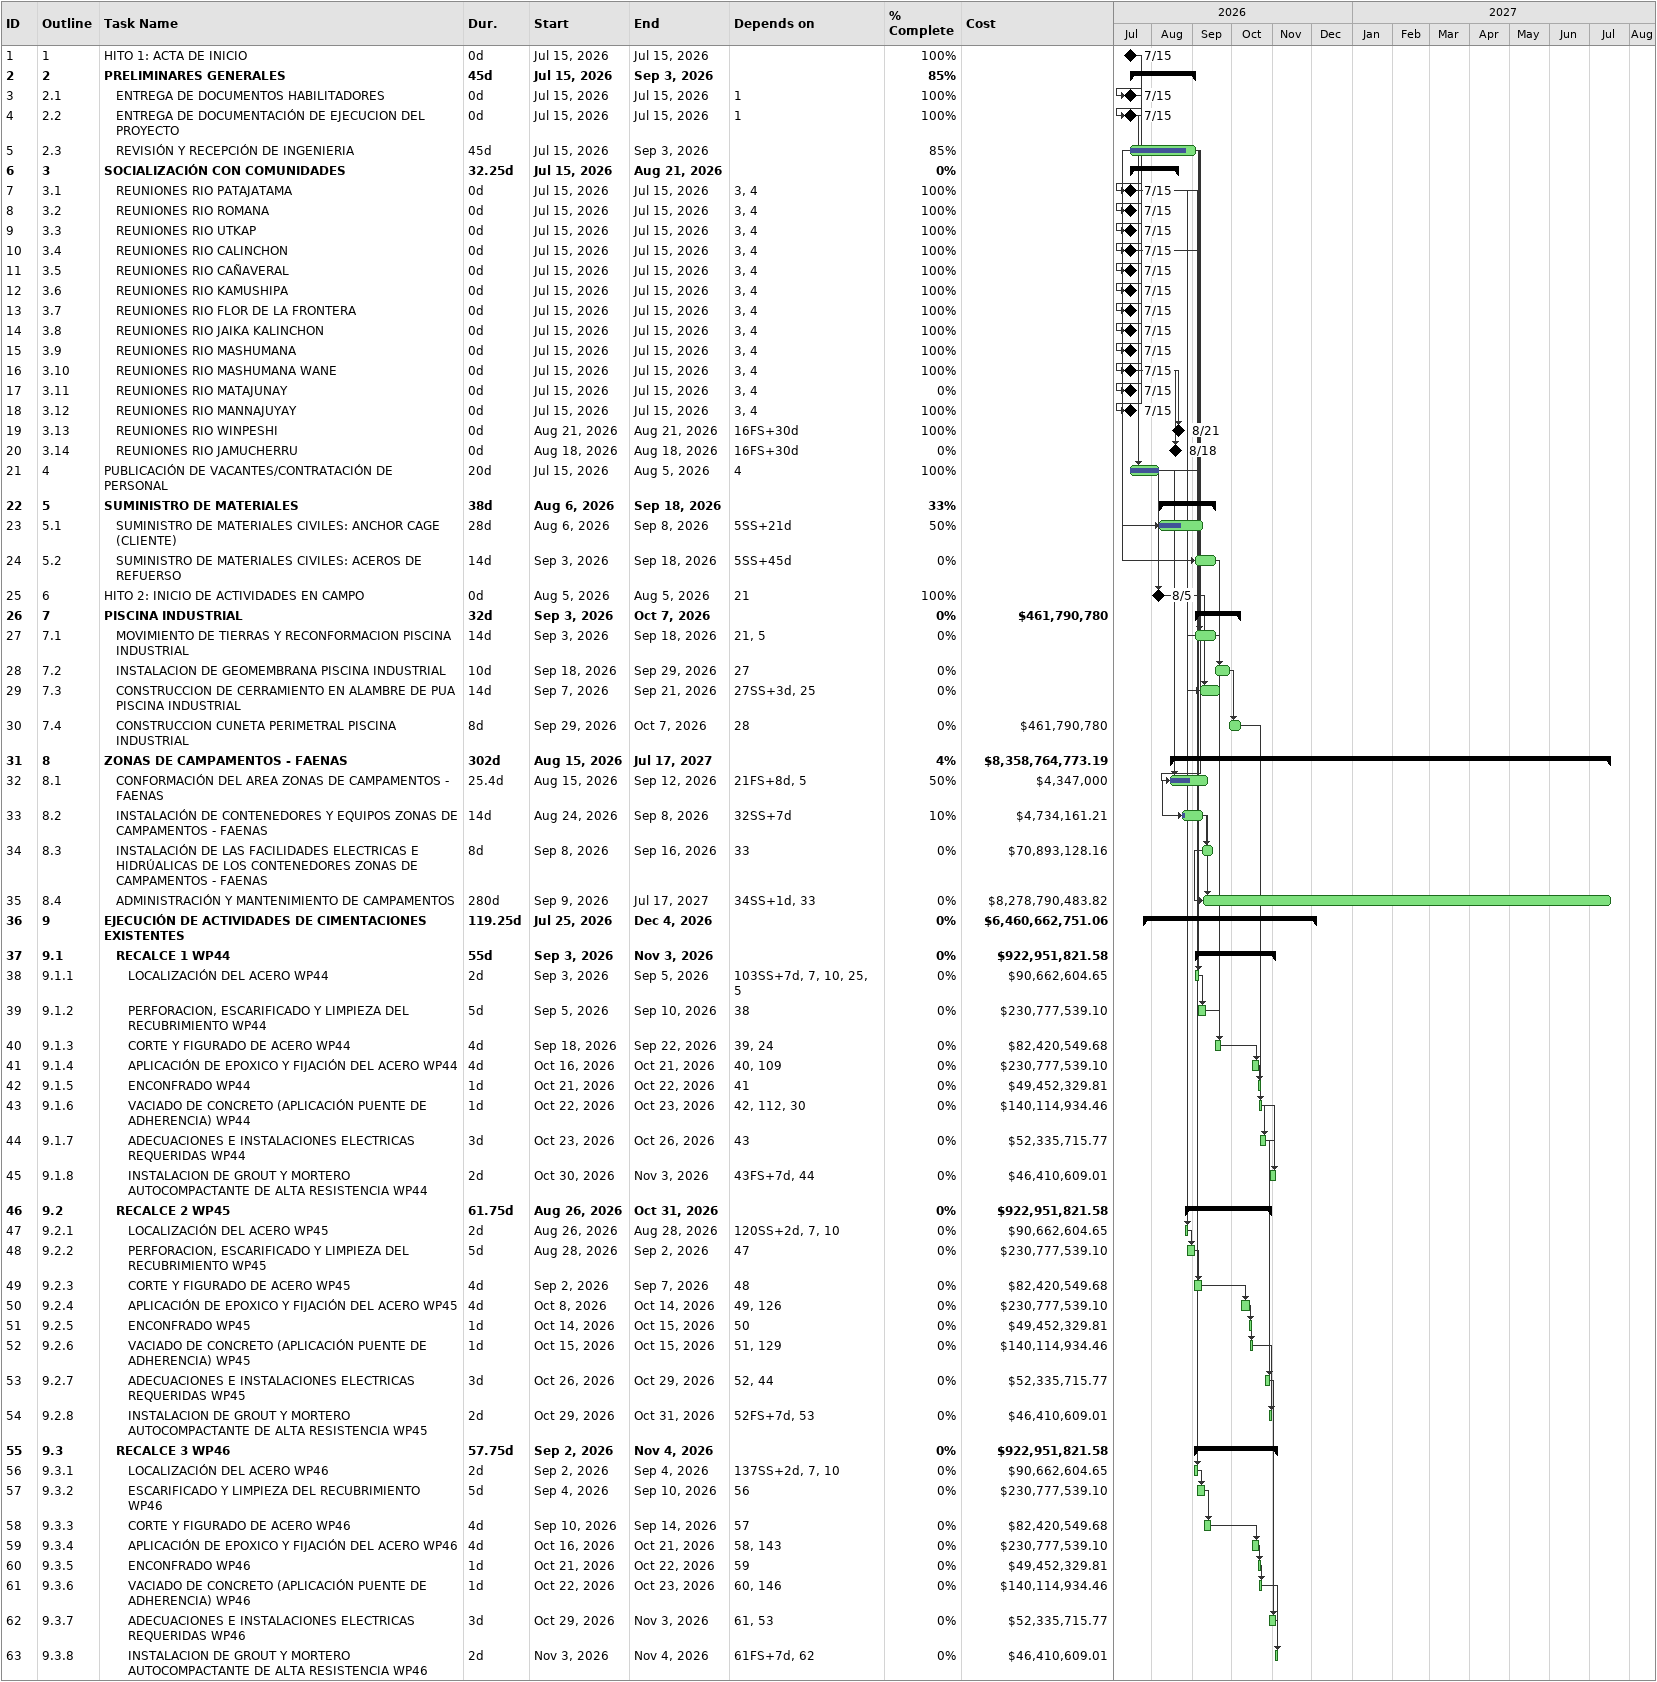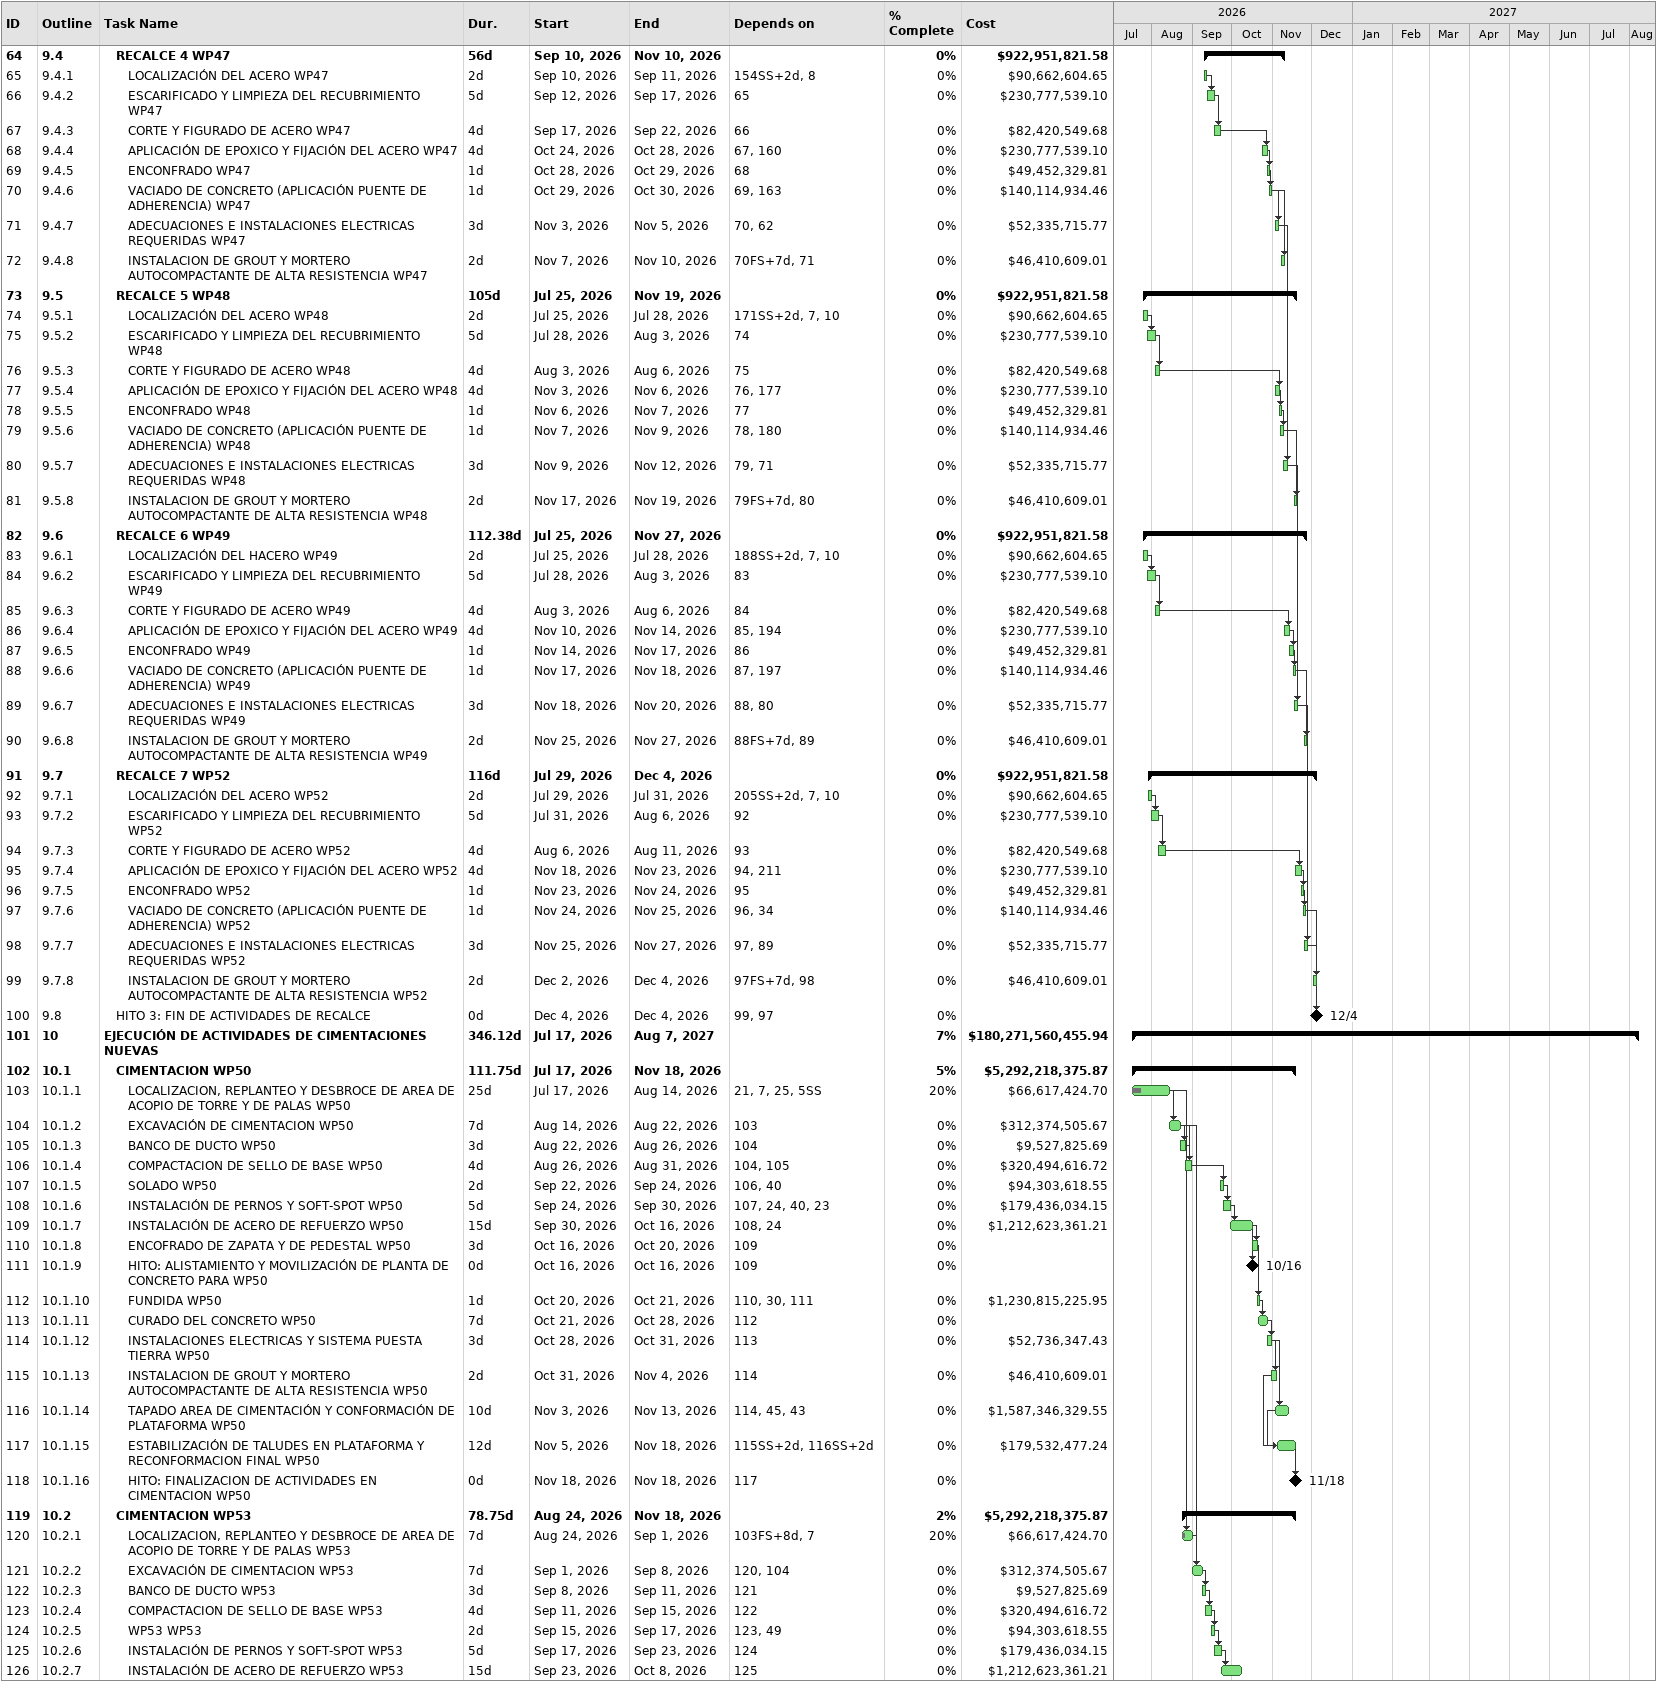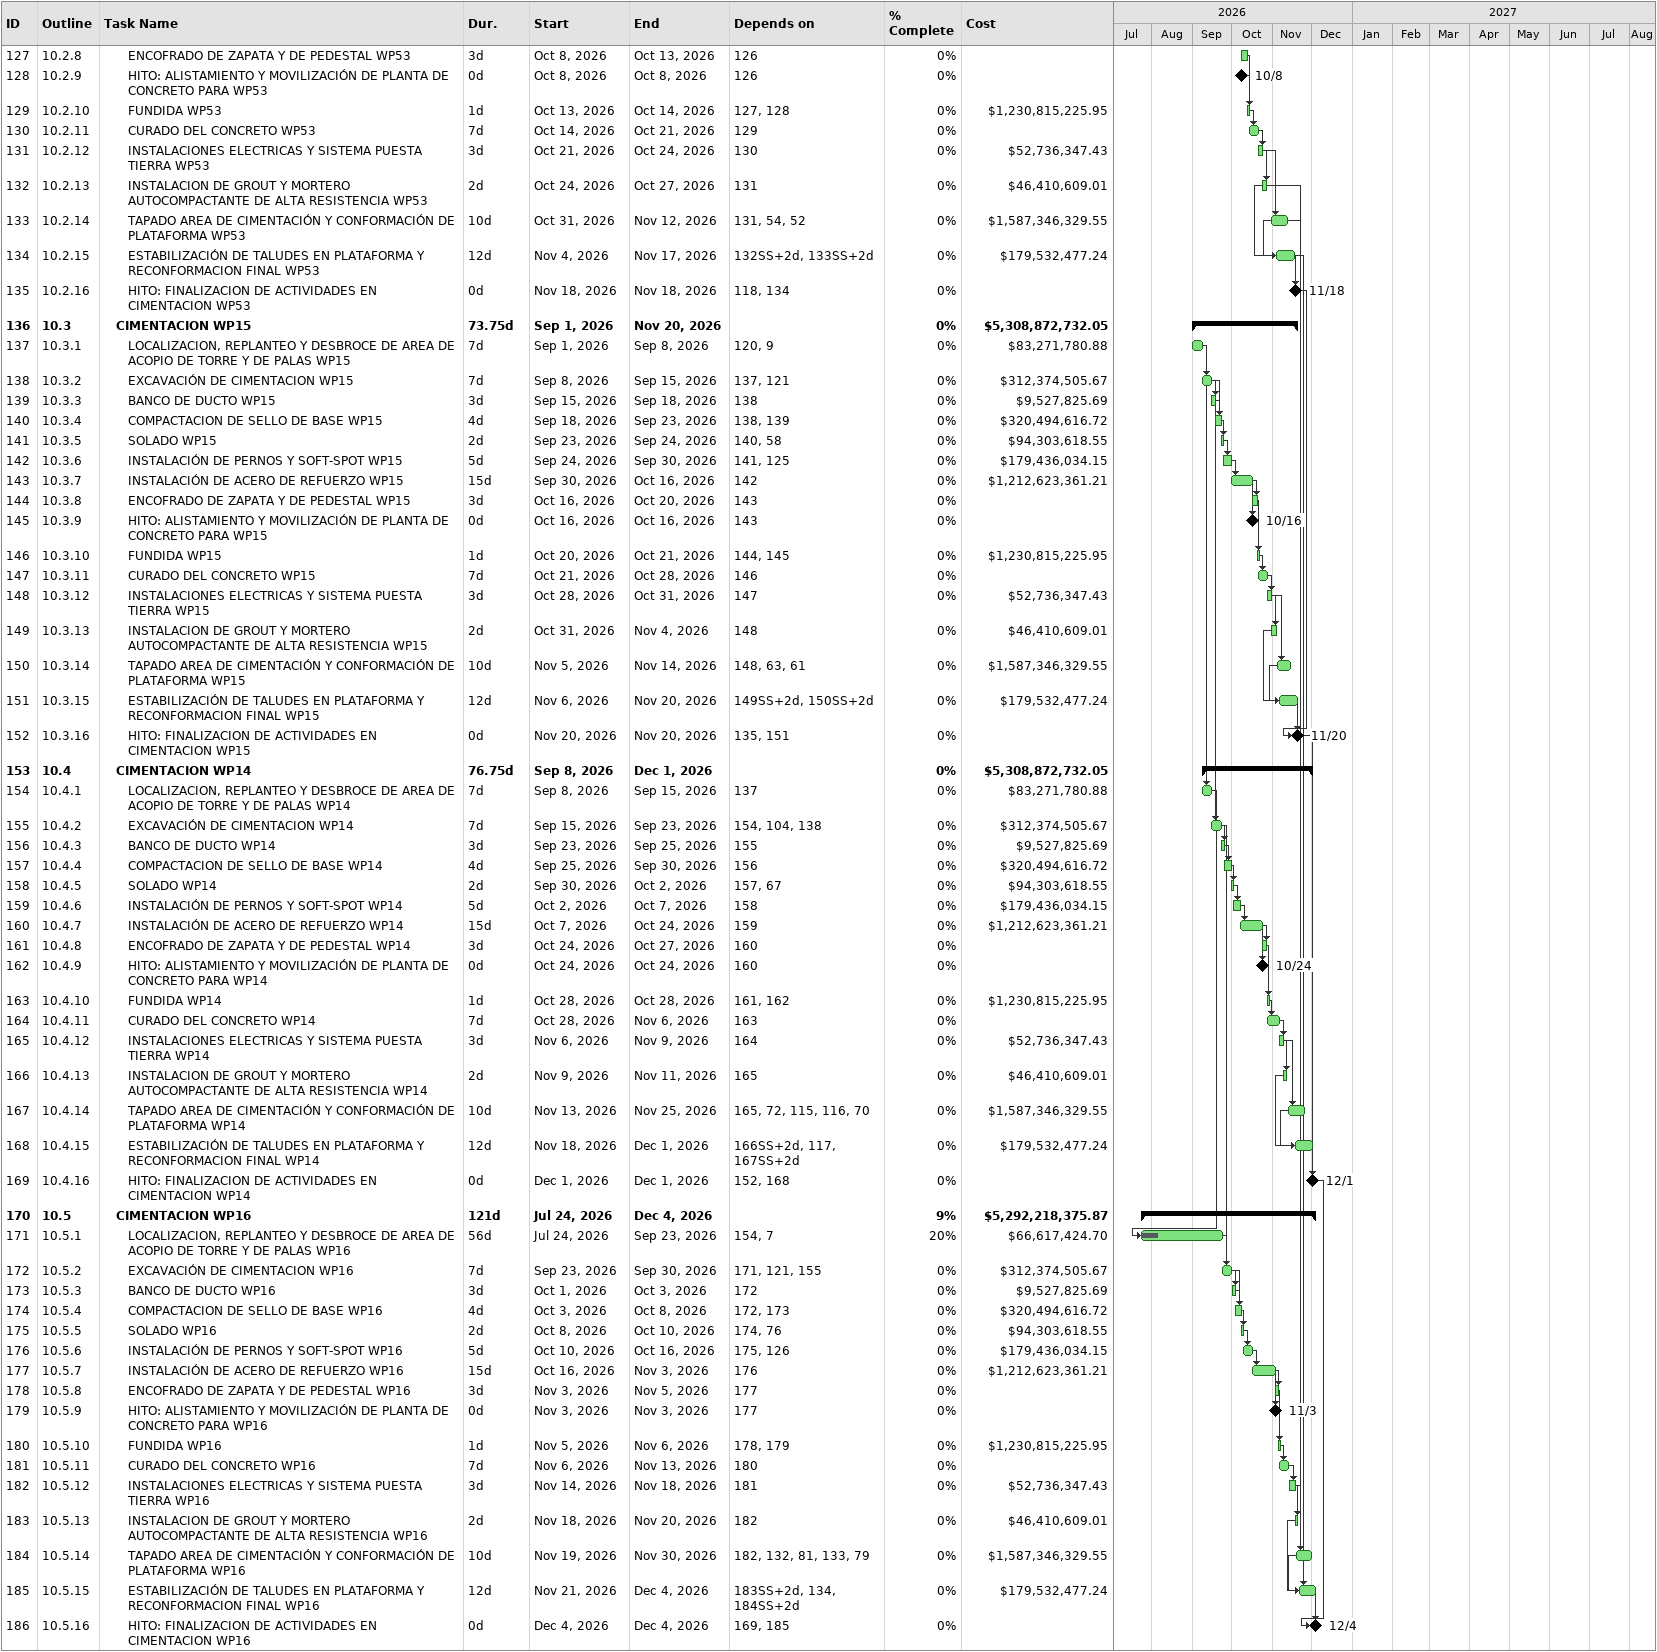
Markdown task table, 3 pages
| ID | WBS | Task | Duration | Start | Finish | Predecessors | % complete | Cost ($) |
|---|---|---|---|---|---|---|---|---|
| 1 | 1 | HITO 1: ACTA DE INICIO | 0d | 2026-07-15 | 2026-07-15 |  | 100 |  |
| 2 | 2 | **PRELIMINARES GENERALES** | 45d | 2026-07-15 | 2026-09-03 |  | 85 |  |
| 3 | 2.1 | ENTREGA DE DOCUMENTOS HABILITADORES | 0d | 2026-07-15 | 2026-07-15 | 1 | 100 |  |
| 4 | 2.2 | ENTREGA DE DOCUMENTACIÓN DE EJECUCION DEL PROYECTO | 0d | 2026-07-15 | 2026-07-15 | 1 | 100 |  |
| 5 | 2.3 | REVISIÓN Y RECEPCIÓN DE INGENIERIA | 45d | 2026-07-15 | 2026-09-03 |  | 85 |  |
| 6 | 3 | **SOCIALIZACIÓN CON COMUNIDADES** | 32.25d | 2026-07-15 | 2026-08-21 |  | 0 |  |
| 7 | 3.1 | REUNIONES RIO PATAJATAMA | 0d | 2026-07-15 | 2026-07-15 | 3, 4 | 100 |  |
| 8 | 3.2 | REUNIONES RIO ROMANA | 0d | 2026-07-15 | 2026-07-15 | 3, 4 | 100 |  |
| 9 | 3.3 | REUNIONES RIO UTKAP | 0d | 2026-07-15 | 2026-07-15 | 3, 4 | 100 |  |
| 10 | 3.4 | REUNIONES RIO CALINCHON | 0d | 2026-07-15 | 2026-07-15 | 3, 4 | 100 |  |
| 11 | 3.5 | REUNIONES RIO CAÑAVERAL | 0d | 2026-07-15 | 2026-07-15 | 3, 4 | 100 |  |
| 12 | 3.6 | REUNIONES RIO KAMUSHIPA | 0d | 2026-07-15 | 2026-07-15 | 3, 4 | 100 |  |
| 13 | 3.7 | REUNIONES RIO FLOR DE LA FRONTERA | 0d | 2026-07-15 | 2026-07-15 | 3, 4 | 100 |  |
| 14 | 3.8 | REUNIONES RIO JAIKA KALINCHON | 0d | 2026-07-15 | 2026-07-15 | 3, 4 | 100 |  |
| 15 | 3.9 | REUNIONES RIO MASHUMANA | 0d | 2026-07-15 | 2026-07-15 | 3, 4 | 100 |  |
| 16 | 3.10 | REUNIONES RIO MASHUMANA WANE | 0d | 2026-07-15 | 2026-07-15 | 3, 4 | 100 |  |
| 17 | 3.11 | REUNIONES RIO MATAJUNAY | 0d | 2026-07-15 | 2026-07-15 | 3, 4 | 0 |  |
| 18 | 3.12 | REUNIONES RIO MANNAJUYAY | 0d | 2026-07-15 | 2026-07-15 | 3, 4 | 100 |  |
| 19 | 3.13 | REUNIONES RIO WINPESHI | 0d | 2026-08-21 | 2026-08-21 | 16FS+30d | 100 |  |
| 20 | 3.14 | REUNIONES RIO JAMUCHERRU | 0d | 2026-08-18 | 2026-08-18 | 16FS+30d | 0 |  |
| 21 | 4 | PUBLICACIÓN DE VACANTES/CONTRATACIÓN DE PERSONAL | 20d | 2026-07-15 | 2026-08-05 | 4 | 100 |  |
| 22 | 5 | **SUMINISTRO DE MATERIALES** | 38d | 2026-08-06 | 2026-09-18 |  | 33 |  |
| 23 | 5.1 | SUMINISTRO DE MATERIALES CIVILES: ANCHOR CAGE (CLIENTE) | 28d | 2026-08-06 | 2026-09-08 | 5SS+21d | 50 |  |
| 24 | 5.2 | SUMINISTRO DE MATERIALES CIVILES: ACEROS DE REFUERSO | 14d | 2026-09-03 | 2026-09-18 | 5SS+45d | 0 |  |
| 25 | 6 | HITO 2: INICIO DE ACTIVIDADES EN CAMPO | 0d | 2026-08-05 | 2026-08-05 | 21 | 100 |  |
| 26 | 7 | **PISCINA INDUSTRIAL** | 32d | 2026-09-03 | 2026-10-07 |  | 0 | 461790780 |
| 27 | 7.1 | MOVIMIENTO DE TIERRAS Y RECONFORMACION PISCINA INDUSTRIAL | 14d | 2026-09-03 | 2026-09-18 | 21, 5 | 0 |  |
| 28 | 7.2 | INSTALACION DE GEOMEMBRANA PISCINA INDUSTRIAL | 10d | 2026-09-18 | 2026-09-29 | 27 | 0 |  |
| 29 | 7.3 | CONSTRUCCION DE CERRAMIENTO EN ALAMBRE DE PUA PISCINA INDUSTRIAL | 14d | 2026-09-07 | 2026-09-21 | 27SS+3d, 25 | 0 |  |
| 30 | 7.4 | CONSTRUCCION CUNETA PERIMETRAL PISCINA INDUSTRIAL | 8d | 2026-09-29 | 2026-10-07 | 28 | 0 | 461790780 |
| 31 | 8 | **ZONAS DE CAMPAMENTOS - FAENAS** | 302d | 2026-08-15 | 2027-07-17 |  | 4 | 8358764773.19 |
| 32 | 8.1 | CONFORMACIÓN DEL AREA ZONAS DE CAMPAMENTOS - FAENAS | 25.4d | 2026-08-15 | 2026-09-12 | 21FS+8d, 5 | 50 | 4347000 |
| 33 | 8.2 | INSTALACIÓN DE CONTENEDORES Y EQUIPOS ZONAS DE CAMPAMENTOS - FAENAS | 14d | 2026-08-24 | 2026-09-08 | 32SS+7d | 10 | 4734161.21 |
| 34 | 8.3 | INSTALACIÓN DE LAS FACILIDADES ELECTRICAS E HIDRÚALICAS DE LOS CONTENEDORES ZONAS DE CAMPAMENTOS - FAENAS | 8d | 2026-09-08 | 2026-09-16 | 33 | 0 | 70893128.16 |
| 35 | 8.4 | ADMINISTRACIÓN Y MANTENIMIENTO DE CAMPAMENTOS | 280d | 2026-09-09 | 2027-07-17 | 34SS+1d, 33 | 0 | 8278790483.82 |
| 36 | 9 | **EJECUCIÓN DE ACTIVIDADES DE CIMENTACIONES EXISTENTES** | 119.25d | 2026-07-25 | 2026-12-04 |  | 0 | 6460662751.06 |
| 37 | 9.1 | **RECALCE 1 WP44** | 55d | 2026-09-03 | 2026-11-03 |  | 0 | 922951821.58 |
| 38 | 9.1.1 | LOCALIZACIÓN DEL ACERO WP44 | 2d | 2026-09-03 | 2026-09-05 | 103SS+7d, 7, 10, 25, 5 | 0 | 90662604.65 |
| 39 | 9.1.2 | PERFORACION, ESCARIFICADO Y LIMPIEZA DEL RECUBRIMIENTO WP44 | 5d | 2026-09-05 | 2026-09-10 | 38 | 0 | 230777539.10 |
| 40 | 9.1.3 | CORTE Y FIGURADO DE ACERO WP44 | 4d | 2026-09-18 | 2026-09-22 | 39, 24 | 0 | 82420549.68 |
| 41 | 9.1.4 | APLICACIÓN DE EPOXICO Y FIJACIÓN DEL ACERO WP44 | 4d | 2026-10-16 | 2026-10-21 | 40, 109 | 0 | 230777539.10 |
| 42 | 9.1.5 | ENCONFRADO WP44 | 1d | 2026-10-21 | 2026-10-22 | 41 | 0 | 49452329.81 |
| 43 | 9.1.6 | VACIADO DE CONCRETO (APLICACIÓN PUENTE DE ADHERENCIA) WP44 | 1d | 2026-10-22 | 2026-10-23 | 42, 112, 30 | 0 | 140114934.46 |
| 44 | 9.1.7 | ADECUACIONES E INSTALACIONES ELECTRICAS REQUERIDAS WP44 | 3d | 2026-10-23 | 2026-10-26 | 43 | 0 | 52335715.77 |
| 45 | 9.1.8 | INSTALACION DE GROUT Y MORTERO AUTOCOMPACTANTE DE ALTA RESISTENCIA WP44 | 2d | 2026-10-30 | 2026-11-03 | 43FS+7d, 44 | 0 | 46410609.01 |
| 46 | 9.2 | **RECALCE 2 WP45** | 61.75d | 2026-08-26 | 2026-10-31 |  | 0 | 922951821.58 |
| 47 | 9.2.1 | LOCALIZACIÓN DEL ACERO WP45 | 2d | 2026-08-26 | 2026-08-28 | 120SS+2d, 7, 10 | 0 | 90662604.65 |
| 48 | 9.2.2 | PERFORACION, ESCARIFICADO Y LIMPIEZA DEL RECUBRIMIENTO WP45 | 5d | 2026-08-28 | 2026-09-02 | 47 | 0 | 230777539.10 |
| 49 | 9.2.3 | CORTE Y FIGURADO DE ACERO WP45 | 4d | 2026-09-02 | 2026-09-07 | 48 | 0 | 82420549.68 |
| 50 | 9.2.4 | APLICACIÓN DE EPOXICO Y FIJACIÓN DEL ACERO WP45 | 4d | 2026-10-08 | 2026-10-14 | 49, 126 | 0 | 230777539.10 |
| 51 | 9.2.5 | ENCONFRADO WP45 | 1d | 2026-10-14 | 2026-10-15 | 50 | 0 | 49452329.81 |
| 52 | 9.2.6 | VACIADO DE CONCRETO (APLICACIÓN PUENTE DE ADHERENCIA) WP45 | 1d | 2026-10-15 | 2026-10-15 | 51, 129 | 0 | 140114934.46 |
| 53 | 9.2.7 | ADECUACIONES E INSTALACIONES ELECTRICAS REQUERIDAS WP45 | 3d | 2026-10-26 | 2026-10-29 | 52, 44 | 0 | 52335715.77 |
| 54 | 9.2.8 | INSTALACION DE GROUT Y MORTERO AUTOCOMPACTANTE DE ALTA RESISTENCIA WP45 | 2d | 2026-10-29 | 2026-10-31 | 52FS+7d, 53 | 0 | 46410609.01 |
| 55 | 9.3 | **RECALCE 3 WP46** | 57.75d | 2026-09-02 | 2026-11-04 |  | 0 | 922951821.58 |
| 56 | 9.3.1 | LOCALIZACIÓN DEL ACERO WP46 | 2d | 2026-09-02 | 2026-09-04 | 137SS+2d, 7, 10 | 0 | 90662604.65 |
| 57 | 9.3.2 | ESCARIFICADO Y LIMPIEZA DEL RECUBRIMIENTO WP46 | 5d | 2026-09-04 | 2026-09-10 | 56 | 0 | 230777539.10 |
| 58 | 9.3.3 | CORTE Y FIGURADO DE ACERO WP46 | 4d | 2026-09-10 | 2026-09-14 | 57 | 0 | 82420549.68 |
| 59 | 9.3.4 | APLICACIÓN DE EPOXICO Y FIJACIÓN DEL ACERO WP46 | 4d | 2026-10-16 | 2026-10-21 | 58, 143 | 0 | 230777539.10 |
| 60 | 9.3.5 | ENCONFRADO WP46 | 1d | 2026-10-21 | 2026-10-22 | 59 | 0 | 49452329.81 |
| 61 | 9.3.6 | VACIADO DE CONCRETO (APLICACIÓN PUENTE DE ADHERENCIA) WP46 | 1d | 2026-10-22 | 2026-10-23 | 60, 146 | 0 | 140114934.46 |
| 62 | 9.3.7 | ADECUACIONES E INSTALACIONES ELECTRICAS REQUERIDAS WP46 | 3d | 2026-10-29 | 2026-11-03 | 61, 53 | 0 | 52335715.77 |
| 63 | 9.3.8 | INSTALACION DE GROUT Y MORTERO AUTOCOMPACTANTE DE ALTA RESISTENCIA WP46 | 2d | 2026-11-03 | 2026-11-04 | 61FS+7d, 62 | 0 | 46410609.01 |
| 64 | 9.4 | **RECALCE 4 WP47** | 56d | 2026-09-10 | 2026-11-10 |  | 0 | 922951821.58 |
| 65 | 9.4.1 | LOCALIZACIÓN DEL ACERO WP47 | 2d | 2026-09-10 | 2026-09-11 | 154SS+2d, 8 | 0 | 90662604.65 |
| 66 | 9.4.2 | ESCARIFICADO Y LIMPIEZA DEL RECUBRIMIENTO WP47 | 5d | 2026-09-12 | 2026-09-17 | 65 | 0 | 230777539.10 |
| 67 | 9.4.3 | CORTE Y FIGURADO DE ACERO WP47 | 4d | 2026-09-17 | 2026-09-22 | 66 | 0 | 82420549.68 |
| 68 | 9.4.4 | APLICACIÓN DE EPOXICO Y FIJACIÓN DEL ACERO WP47 | 4d | 2026-10-24 | 2026-10-28 | 67, 160 | 0 | 230777539.10 |
| 69 | 9.4.5 | ENCONFRADO WP47 | 1d | 2026-10-28 | 2026-10-29 | 68 | 0 | 49452329.81 |
| 70 | 9.4.6 | VACIADO DE CONCRETO (APLICACIÓN PUENTE DE ADHERENCIA) WP47 | 1d | 2026-10-29 | 2026-10-30 | 69, 163 | 0 | 140114934.46 |
| 71 | 9.4.7 | ADECUACIONES E INSTALACIONES ELECTRICAS REQUERIDAS WP47 | 3d | 2026-11-03 | 2026-11-05 | 70, 62 | 0 | 52335715.77 |
| 72 | 9.4.8 | INSTALACION DE GROUT Y MORTERO AUTOCOMPACTANTE DE ALTA RESISTENCIA WP47 | 2d | 2026-11-07 | 2026-11-10 | 70FS+7d, 71 | 0 | 46410609.01 |
| 73 | 9.5 | **RECALCE 5 WP48** | 105d | 2026-07-25 | 2026-11-19 |  | 0 | 922951821.58 |
| 74 | 9.5.1 | LOCALIZACIÓN DEL ACERO WP48 | 2d | 2026-07-25 | 2026-07-28 | 171SS+2d, 7, 10 | 0 | 90662604.65 |
| 75 | 9.5.2 | ESCARIFICADO Y LIMPIEZA DEL RECUBRIMIENTO WP48 | 5d | 2026-07-28 | 2026-08-03 | 74 | 0 | 230777539.10 |
| 76 | 9.5.3 | CORTE Y FIGURADO DE ACERO WP48 | 4d | 2026-08-03 | 2026-08-06 | 75 | 0 | 82420549.68 |
| 77 | 9.5.4 | APLICACIÓN DE EPOXICO Y FIJACIÓN DEL ACERO WP48 | 4d | 2026-11-03 | 2026-11-06 | 76, 177 | 0 | 230777539.10 |
| 78 | 9.5.5 | ENCONFRADO WP48 | 1d | 2026-11-06 | 2026-11-07 | 77 | 0 | 49452329.81 |
| 79 | 9.5.6 | VACIADO DE CONCRETO (APLICACIÓN PUENTE DE ADHERENCIA) WP48 | 1d | 2026-11-07 | 2026-11-09 | 78, 180 | 0 | 140114934.46 |
| 80 | 9.5.7 | ADECUACIONES E INSTALACIONES ELECTRICAS REQUERIDAS WP48 | 3d | 2026-11-09 | 2026-11-12 | 79, 71 | 0 | 52335715.77 |
| 81 | 9.5.8 | INSTALACION DE GROUT Y MORTERO AUTOCOMPACTANTE DE ALTA RESISTENCIA WP48 | 2d | 2026-11-17 | 2026-11-19 | 79FS+7d, 80 | 0 | 46410609.01 |
| 82 | 9.6 | **RECALCE 6 WP49** | 112.38d | 2026-07-25 | 2026-11-27 |  | 0 | 922951821.58 |
| 83 | 9.6.1 | LOCALIZACIÓN DEL HACERO WP49 | 2d | 2026-07-25 | 2026-07-28 | 188SS+2d, 7, 10 | 0 | 90662604.65 |
| 84 | 9.6.2 | ESCARIFICADO Y LIMPIEZA DEL RECUBRIMIENTO WP49 | 5d | 2026-07-28 | 2026-08-03 | 83 | 0 | 230777539.10 |
| 85 | 9.6.3 | CORTE Y FIGURADO DE ACERO WP49 | 4d | 2026-08-03 | 2026-08-06 | 84 | 0 | 82420549.68 |
| 86 | 9.6.4 | APLICACIÓN DE EPOXICO Y FIJACIÓN DEL ACERO WP49 | 4d | 2026-11-10 | 2026-11-14 | 85, 194 | 0 | 230777539.10 |
| 87 | 9.6.5 | ENCONFRADO WP49 | 1d | 2026-11-14 | 2026-11-17 | 86 | 0 | 49452329.81 |
| 88 | 9.6.6 | VACIADO DE CONCRETO (APLICACIÓN PUENTE DE ADHERENCIA) WP49 | 1d | 2026-11-17 | 2026-11-18 | 87, 197 | 0 | 140114934.46 |
| 89 | 9.6.7 | ADECUACIONES E INSTALACIONES ELECTRICAS REQUERIDAS WP49 | 3d | 2026-11-18 | 2026-11-20 | 88, 80 | 0 | 52335715.77 |
| 90 | 9.6.8 | INSTALACION DE GROUT Y MORTERO AUTOCOMPACTANTE DE ALTA RESISTENCIA WP49 | 2d | 2026-11-25 | 2026-11-27 | 88FS+7d, 89 | 0 | 46410609.01 |
| 91 | 9.7 | **RECALCE 7 WP52** | 116d | 2026-07-29 | 2026-12-04 |  | 0 | 922951821.58 |
| 92 | 9.7.1 | LOCALIZACIÓN DEL ACERO WP52 | 2d | 2026-07-29 | 2026-07-31 | 205SS+2d, 7, 10 | 0 | 90662604.65 |
| 93 | 9.7.2 | ESCARIFICADO Y LIMPIEZA DEL RECUBRIMIENTO WP52 | 5d | 2026-07-31 | 2026-08-06 | 92 | 0 | 230777539.10 |
| 94 | 9.7.3 | CORTE Y FIGURADO DE ACERO WP52 | 4d | 2026-08-06 | 2026-08-11 | 93 | 0 | 82420549.68 |
| 95 | 9.7.4 | APLICACIÓN DE EPOXICO Y FIJACIÓN DEL ACERO WP52 | 4d | 2026-11-18 | 2026-11-23 | 94, 211 | 0 | 230777539.10 |
| 96 | 9.7.5 | ENCONFRADO WP52 | 1d | 2026-11-23 | 2026-11-24 | 95 | 0 | 49452329.81 |
| 97 | 9.7.6 | VACIADO DE CONCRETO (APLICACIÓN PUENTE DE ADHERENCIA) WP52 | 1d | 2026-11-24 | 2026-11-25 | 96, 34 | 0 | 140114934.46 |
| 98 | 9.7.7 | ADECUACIONES E INSTALACIONES ELECTRICAS REQUERIDAS WP52 | 3d | 2026-11-25 | 2026-11-27 | 97, 89 | 0 | 52335715.77 |
| 99 | 9.7.8 | INSTALACION DE GROUT Y MORTERO AUTOCOMPACTANTE DE ALTA RESISTENCIA WP52 | 2d | 2026-12-02 | 2026-12-04 | 97FS+7d, 98 | 0 | 46410609.01 |
| 100 | 9.8 | HITO 3: FIN DE ACTIVIDADES DE RECALCE | 0d | 2026-12-04 | 2026-12-04 | 99, 97 | 0 |  |
| 101 | 10 | **EJECUCIÓN DE ACTIVIDADES DE CIMENTACIONES NUEVAS** | 346.12d | 2026-07-17 | 2027-08-07 |  | 7 | 180271560455.94 |
| 102 | 10.1 | **CIMENTACION WP50** | 111.75d | 2026-07-17 | 2026-11-18 |  | 5 | 5292218375.87 |
| 103 | 10.1.1 | LOCALIZACION, REPLANTEO Y DESBROCE DE AREA DE ACOPIO DE TORRE Y DE PALAS WP50 | 25d | 2026-07-17 | 2026-08-14 | 21, 7, 25, 5SS | 20 | 66617424.70 |
| 104 | 10.1.2 | EXCAVACIÓN DE CIMENTACION WP50 | 7d | 2026-08-14 | 2026-08-22 | 103 | 0 | 312374505.67 |
| 105 | 10.1.3 | BANCO DE DUCTO WP50 | 3d | 2026-08-22 | 2026-08-26 | 104 | 0 | 9527825.69 |
| 106 | 10.1.4 | COMPACTACION DE SELLO DE BASE WP50 | 4d | 2026-08-26 | 2026-08-31 | 104, 105 | 0 | 320494616.72 |
| 107 | 10.1.5 | SOLADO WP50 | 2d | 2026-09-22 | 2026-09-24 | 106, 40 | 0 | 94303618.55 |
| 108 | 10.1.6 | INSTALACIÓN DE PERNOS Y SOFT-SPOT WP50 | 5d | 2026-09-24 | 2026-09-30 | 107, 24, 40, 23 | 0 | 179436034.15 |
| 109 | 10.1.7 | INSTALACIÓN DE ACERO DE REFUERZO WP50 | 15d | 2026-09-30 | 2026-10-16 | 108, 24 | 0 | 1212623361.21 |
| 110 | 10.1.8 | ENCOFRADO DE ZAPATA Y DE PEDESTAL WP50 | 3d | 2026-10-16 | 2026-10-20 | 109 | 0 |  |
| 111 | 10.1.9 | HITO: ALISTAMIENTO Y MOVILIZACIÓN DE PLANTA DE CONCRETO PARA WP50 | 0d | 2026-10-16 | 2026-10-16 | 109 | 0 |  |
| 112 | 10.1.10 | FUNDIDA WP50 | 1d | 2026-10-20 | 2026-10-21 | 110, 30, 111 | 0 | 1230815225.95 |
| 113 | 10.1.11 | CURADO DEL CONCRETO WP50 | 7d | 2026-10-21 | 2026-10-28 | 112 | 0 |  |
| 114 | 10.1.12 | INSTALACIONES ELECTRICAS Y SISTEMA PUESTA TIERRA WP50 | 3d | 2026-10-28 | 2026-10-31 | 113 | 0 | 52736347.43 |
| 115 | 10.1.13 | INSTALACION DE GROUT Y MORTERO AUTOCOMPACTANTE DE ALTA RESISTENCIA WP50 | 2d | 2026-10-31 | 2026-11-04 | 114 | 0 | 46410609.01 |
| 116 | 10.1.14 | TAPADO AREA DE CIMENTACIÓN Y CONFORMACIÓN DE PLATAFORMA WP50 | 10d | 2026-11-03 | 2026-11-13 | 114, 45, 43 | 0 | 1587346329.55 |
| 117 | 10.1.15 | ESTABILIZACIÓN DE TALUDES EN PLATAFORMA Y RECONFORMACION FINAL WP50 | 12d | 2026-11-05 | 2026-11-18 | 115SS+2d, 116SS+2d | 0 | 179532477.24 |
| 118 | 10.1.16 | HITO: FINALIZACION DE ACTIVIDADES EN CIMENTACION WP50 | 0d | 2026-11-18 | 2026-11-18 | 117 | 0 |  |
| 119 | 10.2 | **CIMENTACION WP53** | 78.75d | 2026-08-24 | 2026-11-18 |  | 2 | 5292218375.87 |
| 120 | 10.2.1 | LOCALIZACION, REPLANTEO Y DESBROCE DE AREA DE ACOPIO DE TORRE Y DE PALAS WP53 | 7d | 2026-08-24 | 2026-09-01 | 103FS+8d, 7 | 20 | 66617424.70 |
| 121 | 10.2.2 | EXCAVACIÓN DE CIMENTACION WP53 | 7d | 2026-09-01 | 2026-09-08 | 120, 104 | 0 | 312374505.67 |
| 122 | 10.2.3 | BANCO DE DUCTO WP53 | 3d | 2026-09-08 | 2026-09-11 | 121 | 0 | 9527825.69 |
| 123 | 10.2.4 | COMPACTACION DE SELLO DE BASE WP53 | 4d | 2026-09-11 | 2026-09-15 | 122 | 0 | 320494616.72 |
| 124 | 10.2.5 | WP53 WP53 | 2d | 2026-09-15 | 2026-09-17 | 123, 49 | 0 | 94303618.55 |
| 125 | 10.2.6 | INSTALACIÓN DE PERNOS Y SOFT-SPOT WP53 | 5d | 2026-09-17 | 2026-09-23 | 124 | 0 | 179436034.15 |
| 126 | 10.2.7 | INSTALACIÓN DE ACERO DE REFUERZO WP53 | 15d | 2026-09-23 | 2026-10-08 | 125 | 0 | 1212623361.21 |
| 127 | 10.2.8 | ENCOFRADO DE ZAPATA Y DE PEDESTAL WP53 | 3d | 2026-10-08 | 2026-10-13 | 126 | 0 |  |
| 128 | 10.2.9 | HITO: ALISTAMIENTO Y MOVILIZACIÓN DE PLANTA DE CONCRETO PARA WP53 | 0d | 2026-10-08 | 2026-10-08 | 126 | 0 |  |
| 129 | 10.2.10 | FUNDIDA WP53 | 1d | 2026-10-13 | 2026-10-14 | 127, 128 | 0 | 1230815225.95 |
| 130 | 10.2.11 | CURADO DEL CONCRETO WP53 | 7d | 2026-10-14 | 2026-10-21 | 129 | 0 |  |
| 131 | 10.2.12 | INSTALACIONES ELECTRICAS Y SISTEMA PUESTA TIERRA WP53 | 3d | 2026-10-21 | 2026-10-24 | 130 | 0 | 52736347.43 |
| 132 | 10.2.13 | INSTALACION DE GROUT Y MORTERO AUTOCOMPACTANTE DE ALTA RESISTENCIA WP53 | 2d | 2026-10-24 | 2026-10-27 | 131 | 0 | 46410609.01 |
| 133 | 10.2.14 | TAPADO AREA DE CIMENTACIÓN Y CONFORMACIÓN DE PLATAFORMA WP53 | 10d | 2026-10-31 | 2026-11-12 | 131, 54, 52 | 0 | 1587346329.55 |
| 134 | 10.2.15 | ESTABILIZACIÓN DE TALUDES EN PLATAFORMA Y RECONFORMACION FINAL WP53 | 12d | 2026-11-04 | 2026-11-17 | 132SS+2d, 133SS+2d | 0 | 179532477.24 |
| 135 | 10.2.16 | HITO: FINALIZACION DE ACTIVIDADES EN CIMENTACION WP53 | 0d | 2026-11-18 | 2026-11-18 | 118, 134 | 0 |  |
| 136 | 10.3 | **CIMENTACION WP15** | 73.75d | 2026-09-01 | 2026-11-20 |  | 0 | 5308872732.05 |
| 137 | 10.3.1 | LOCALIZACION, REPLANTEO Y DESBROCE DE AREA DE ACOPIO DE TORRE Y DE PALAS WP15 | 7d | 2026-09-01 | 2026-09-08 | 120, 9 | 0 | 83271780.88 |
| 138 | 10.3.2 | EXCAVACIÓN DE CIMENTACION WP15 | 7d | 2026-09-08 | 2026-09-15 | 137, 121 | 0 | 312374505.67 |
| 139 | 10.3.3 | BANCO DE DUCTO WP15 | 3d | 2026-09-15 | 2026-09-18 | 138 | 0 | 9527825.69 |
| 140 | 10.3.4 | COMPACTACION DE SELLO DE BASE WP15 | 4d | 2026-09-18 | 2026-09-23 | 138, 139 | 0 | 320494616.72 |
| 141 | 10.3.5 | SOLADO WP15 | 2d | 2026-09-23 | 2026-09-24 | 140, 58 | 0 | 94303618.55 |
| 142 | 10.3.6 | INSTALACIÓN DE PERNOS Y SOFT-SPOT WP15 | 5d | 2026-09-24 | 2026-09-30 | 141, 125 | 0 | 179436034.15 |
| 143 | 10.3.7 | INSTALACIÓN DE ACERO DE REFUERZO WP15 | 15d | 2026-09-30 | 2026-10-16 | 142 | 0 | 1212623361.21 |
| 144 | 10.3.8 | ENCOFRADO DE ZAPATA Y DE PEDESTAL WP15 | 3d | 2026-10-16 | 2026-10-20 | 143 | 0 |  |
| 145 | 10.3.9 | HITO: ALISTAMIENTO Y MOVILIZACIÓN DE PLANTA DE CONCRETO PARA WP15 | 0d | 2026-10-16 | 2026-10-16 | 143 | 0 |  |
| 146 | 10.3.10 | FUNDIDA WP15 | 1d | 2026-10-20 | 2026-10-21 | 144, 145 | 0 | 1230815225.95 |
| 147 | 10.3.11 | CURADO DEL CONCRETO WP15 | 7d | 2026-10-21 | 2026-10-28 | 146 | 0 |  |
| 148 | 10.3.12 | INSTALACIONES ELECTRICAS Y SISTEMA PUESTA TIERRA WP15 | 3d | 2026-10-28 | 2026-10-31 | 147 | 0 | 52736347.43 |
| 149 | 10.3.13 | INSTALACION DE GROUT Y MORTERO AUTOCOMPACTANTE DE ALTA RESISTENCIA WP15 | 2d | 2026-10-31 | 2026-11-04 | 148 | 0 | 46410609.01 |
| 150 | 10.3.14 | TAPADO AREA DE CIMENTACIÓN Y CONFORMACIÓN DE PLATAFORMA WP15 | 10d | 2026-11-05 | 2026-11-14 | 148, 63, 61 | 0 | 1587346329.55 |
| 151 | 10.3.15 | ESTABILIZACIÓN DE TALUDES EN PLATAFORMA Y RECONFORMACION FINAL WP15 | 12d | 2026-11-06 | 2026-11-20 | 149SS+2d, 150SS+2d | 0 | 179532477.24 |
| 152 | 10.3.16 | HITO: FINALIZACION DE ACTIVIDADES EN CIMENTACION WP15 | 0d | 2026-11-20 | 2026-11-20 | 135, 151 | 0 |  |
| 153 | 10.4 | **CIMENTACION WP14** | 76.75d | 2026-09-08 | 2026-12-01 |  | 0 | 5308872732.05 |
| 154 | 10.4.1 | LOCALIZACION, REPLANTEO Y DESBROCE DE AREA DE ACOPIO DE TORRE Y DE PALAS WP14 | 7d | 2026-09-08 | 2026-09-15 | 137 | 0 | 83271780.88 |
| 155 | 10.4.2 | EXCAVACIÓN DE CIMENTACION WP14 | 7d | 2026-09-15 | 2026-09-23 | 154, 104, 138 | 0 | 312374505.67 |
| 156 | 10.4.3 | BANCO DE DUCTO WP14 | 3d | 2026-09-23 | 2026-09-25 | 155 | 0 | 9527825.69 |
| 157 | 10.4.4 | COMPACTACION DE SELLO DE BASE WP14 | 4d | 2026-09-25 | 2026-09-30 | 156 | 0 | 320494616.72 |
| 158 | 10.4.5 | SOLADO WP14 | 2d | 2026-09-30 | 2026-10-02 | 157, 67 | 0 | 94303618.55 |
| 159 | 10.4.6 | INSTALACIÓN DE PERNOS Y SOFT-SPOT WP14 | 5d | 2026-10-02 | 2026-10-07 | 158 | 0 | 179436034.15 |
| 160 | 10.4.7 | INSTALACIÓN DE ACERO DE REFUERZO WP14 | 15d | 2026-10-07 | 2026-10-24 | 159 | 0 | 1212623361.21 |
| 161 | 10.4.8 | ENCOFRADO DE ZAPATA Y DE PEDESTAL WP14 | 3d | 2026-10-24 | 2026-10-27 | 160 | 0 |  |
| 162 | 10.4.9 | HITO: ALISTAMIENTO Y MOVILIZACIÓN DE PLANTA DE CONCRETO PARA WP14 | 0d | 2026-10-24 | 2026-10-24 | 160 | 0 |  |
| 163 | 10.4.10 | FUNDIDA WP14 | 1d | 2026-10-28 | 2026-10-28 | 161, 162 | 0 | 1230815225.95 |
| 164 | 10.4.11 | CURADO DEL CONCRETO WP14 | 7d | 2026-10-28 | 2026-11-06 | 163 | 0 |  |
| 165 | 10.4.12 | INSTALACIONES ELECTRICAS Y SISTEMA PUESTA TIERRA WP14 | 3d | 2026-11-06 | 2026-11-09 | 164 | 0 | 52736347.43 |
| 166 | 10.4.13 | INSTALACION DE GROUT Y MORTERO AUTOCOMPACTANTE DE ALTA RESISTENCIA WP14 | 2d | 2026-11-09 | 2026-11-11 | 165 | 0 | 46410609.01 |
| 167 | 10.4.14 | TAPADO AREA DE CIMENTACIÓN Y CONFORMACIÓN DE PLATAFORMA WP14 | 10d | 2026-11-13 | 2026-11-25 | 165, 72, 115, 116, 70 | 0 | 1587346329.55 |
| 168 | 10.4.15 | ESTABILIZACIÓN DE TALUDES EN PLATAFORMA Y RECONFORMACION FINAL WP14 | 12d | 2026-11-18 | 2026-12-01 | 166SS+2d, 117, 167SS+2d | 0 | 179532477.24 |
| 169 | 10.4.16 | HITO: FINALIZACION DE ACTIVIDADES EN CIMENTACION WP14 | 0d | 2026-12-01 | 2026-12-01 | 152, 168 | 0 |  |
| 170 | 10.5 | **CIMENTACION WP16** | 121d | 2026-07-24 | 2026-12-04 |  | 9 | 5292218375.87 |
| 171 | 10.5.1 | LOCALIZACION, REPLANTEO Y DESBROCE DE AREA DE ACOPIO DE TORRE Y DE PALAS WP16 | 56d | 2026-07-24 | 2026-09-23 | 154, 7 | 20 | 66617424.70 |
| 172 | 10.5.2 | EXCAVACIÓN DE CIMENTACION WP16 | 7d | 2026-09-23 | 2026-09-30 | 171, 121, 155 | 0 | 312374505.67 |
| 173 | 10.5.3 | BANCO DE DUCTO WP16 | 3d | 2026-10-01 | 2026-10-03 | 172 | 0 | 9527825.69 |
| 174 | 10.5.4 | COMPACTACION DE SELLO DE BASE WP16 | 4d | 2026-10-03 | 2026-10-08 | 172, 173 | 0 | 320494616.72 |
| 175 | 10.5.5 | SOLADO WP16 | 2d | 2026-10-08 | 2026-10-10 | 174, 76 | 0 | 94303618.55 |
| 176 | 10.5.6 | INSTALACIÓN DE PERNOS Y SOFT-SPOT WP16 | 5d | 2026-10-10 | 2026-10-16 | 175, 126 | 0 | 179436034.15 |
| 177 | 10.5.7 | INSTALACIÓN DE ACERO DE REFUERZO WP16 | 15d | 2026-10-16 | 2026-11-03 | 176 | 0 | 1212623361.21 |
| 178 | 10.5.8 | ENCOFRADO DE ZAPATA Y DE PEDESTAL WP16 | 3d | 2026-11-03 | 2026-11-05 | 177 | 0 |  |
| 179 | 10.5.9 | HITO: ALISTAMIENTO Y MOVILIZACIÓN DE PLANTA DE CONCRETO PARA WP16 | 0d | 2026-11-03 | 2026-11-03 | 177 | 0 |  |
| 180 | 10.5.10 | FUNDIDA WP16 | 1d | 2026-11-05 | 2026-11-06 | 178, 179 | 0 | 1230815225.95 |
| 181 | 10.5.11 | CURADO DEL CONCRETO WP16 | 7d | 2026-11-06 | 2026-11-13 | 180 | 0 |  |
| 182 | 10.5.12 | INSTALACIONES ELECTRICAS Y SISTEMA PUESTA TIERRA WP16 | 3d | 2026-11-14 | 2026-11-18 | 181 | 0 | 52736347.43 |
| 183 | 10.5.13 | INSTALACION DE GROUT Y MORTERO AUTOCOMPACTANTE DE ALTA RESISTENCIA WP16 | 2d | 2026-11-18 | 2026-11-20 | 182 | 0 | 46410609.01 |
| 184 | 10.5.14 | TAPADO AREA DE CIMENTACIÓN Y CONFORMACIÓN DE PLATAFORMA WP16 | 10d | 2026-11-19 | 2026-11-30 | 182, 132, 81, 133, 79 | 0 | 1587346329.55 |
| 185 | 10.5.15 | ESTABILIZACIÓN DE TALUDES EN PLATAFORMA Y RECONFORMACION FINAL WP16 | 12d | 2026-11-21 | 2026-12-04 | 183SS+2d, 134, 184SS+2d | 0 | 179532477.24 |
| 186 | 10.5.16 | HITO: FINALIZACION DE ACTIVIDADES EN CIMENTACION WP16 | 0d | 2026-12-04 | 2026-12-04 | 169, 185 | 0 |  |
